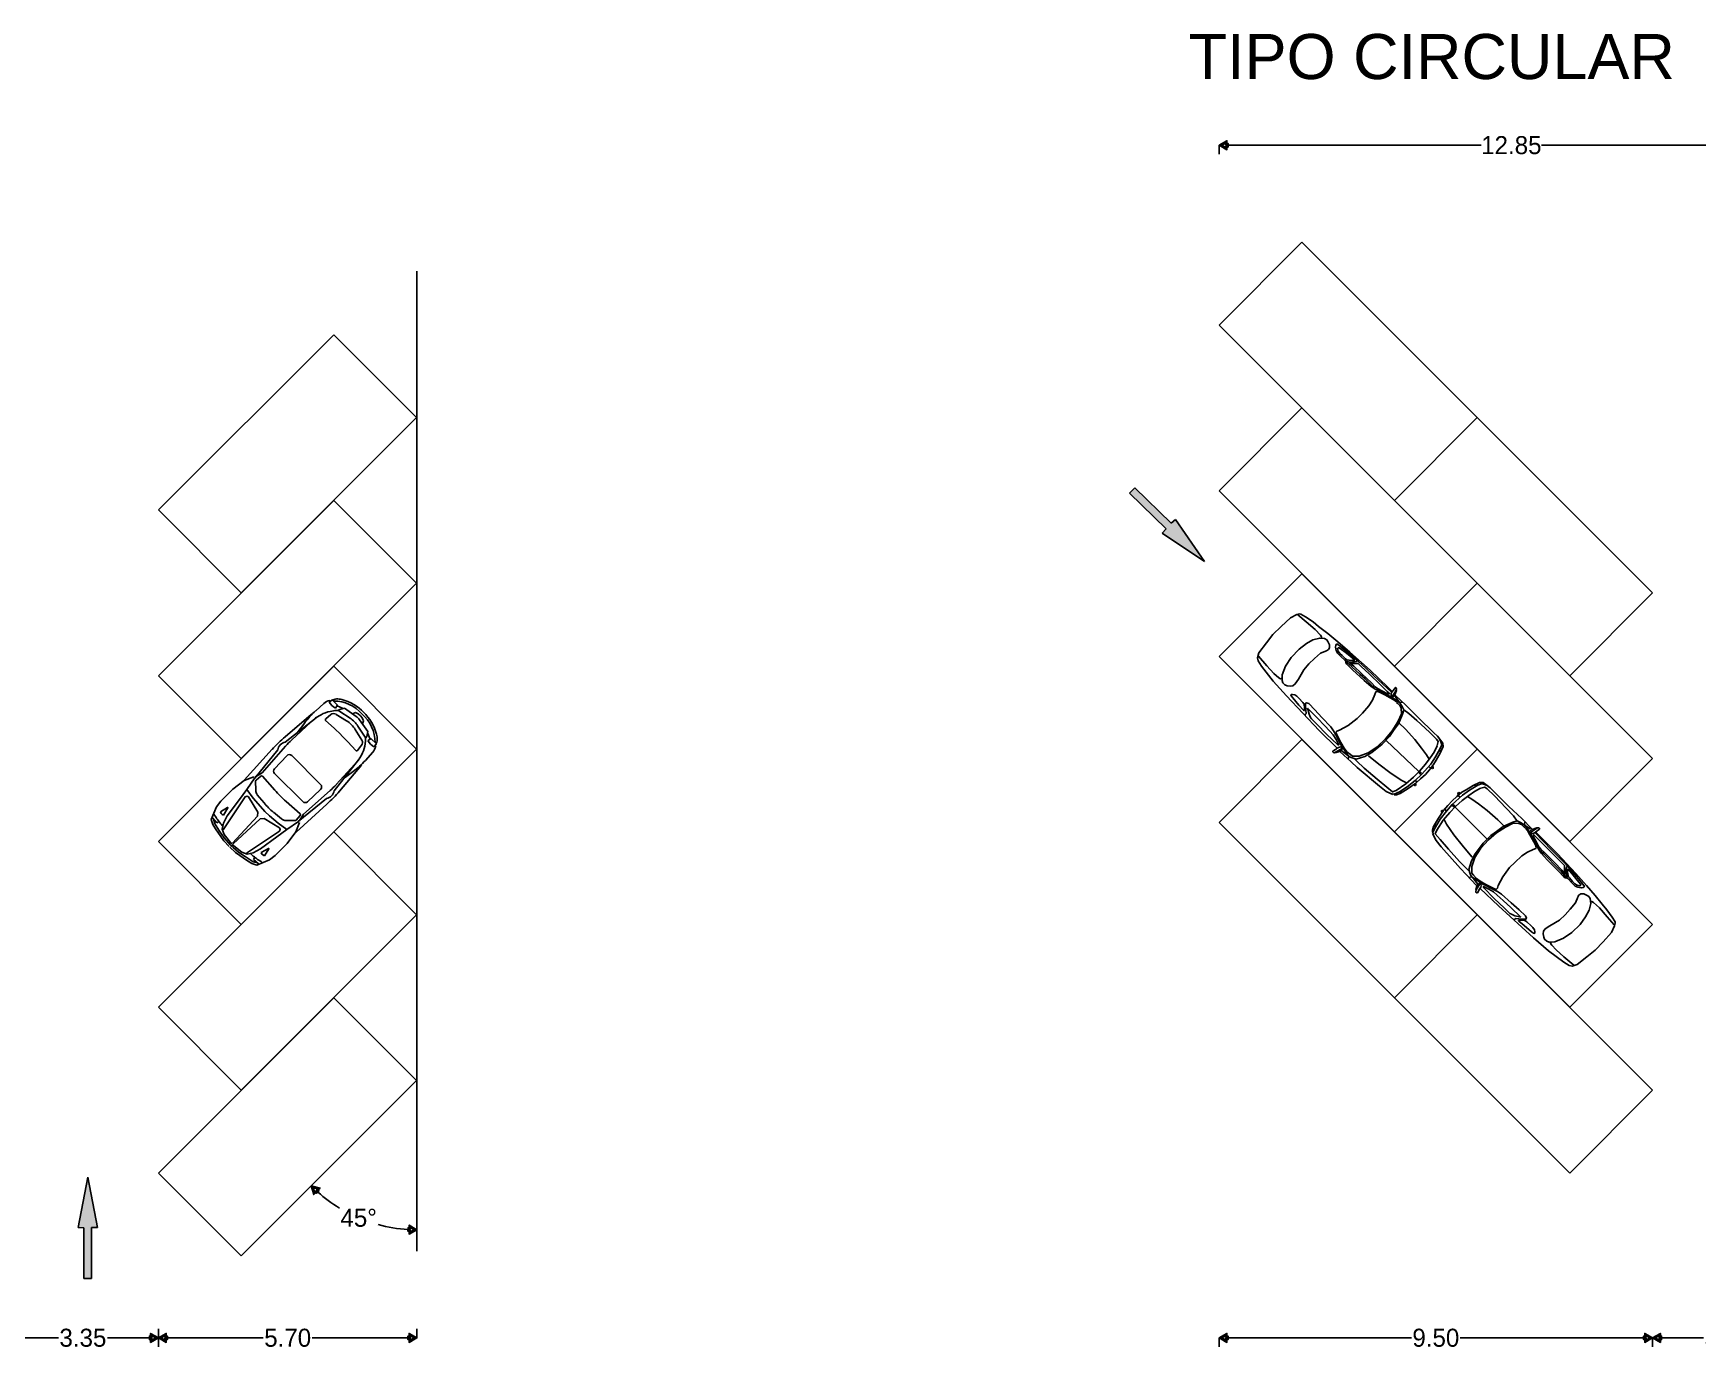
# Model space of a CAD drawing. Header units: millimetres. Extents: x 1475 to 1614, y 937 to 997.
# Drawn here: x 1514.33 to 1551.26, y 967.73 to 996.93 of the extents above; entities that cross this region are included whole.
import ezdxf

# ---------------------------------------------------------------- set-up
doc = ezdxf.new("R2010")
doc.units = ezdxf.units.MM
doc.styles.add('Century Gothic', font='GOTHIC.TTF')
doc.styles.get("Standard").update_dxf_attribs({"font": 'arial.ttf'})
doc.dimstyles.new('Mgc', dxfattribs={"dimscale": 50, "dimtxt": 0.008, "dimasz": 0.004, "dimexe": 0.004, "dimexo": 0, "dimgap": 0.0005, "dimtad": 0, "dimtih": 1, "dimtoh": 1, "dimzin": 1, "dimdsep": 46, "dimtxsty": 'Century Gothic', "dimblk": 'Flecha', "dimcen": 0, "dimclrd": 1, "dimclre": 1, "dimclrt": 256, "dimadec": 1, "dimazin": 0, "dimtfac": 1, "dimtofl": 0, "dimtmove": 0, "dimatfit": 3, "dimldrblk": 'Flecha', "dimfxl": 0, "dimfxlon": 1, "dimtolj": 1, "dimlwd": -1, "dimlwe": -1, "dimarcsym": 0})

# ---------------------------------------------------------------- blocks, each defined once
blk = doc.blocks.new('Flecha')
blk.add_hatch(color=256).paths.add_polyline_path([(-0.72, 0.05), (-1, 0.05), (-1, 0.2), (-0.87, 0.2), (-0.87, 0.5), (0, 0), (-0.87, -0.5), (-0.87, -0.2), (-1, -0.2), (-1, -0.05), (-0.72, -0.05), (-0.72, -0.24), (-0.3, 0), (-0.72, 0.24)])
blk.add_lwpolyline([(-0.72, 0.05), (-1, 0.05), (-1, 0.2), (-0.87, 0.2), (-0.87, 0.5), (0, 0), (-0.87, -0.5), (-0.87, -0.2), (-1, -0.2), (-1, -0.05), (-0.72, -0.05), (-0.72, -0.24), (-0.3, 0), (-0.72, 0.24), (-0.72, 0.05)])
blk = doc.blocks.new('*D3')
at = {"color": 1, "transparency": 16777216}
for p, q in [((1513.758, 967.992), (1513.758, 967.792)), ((1513.958, 967.992), (1514.89, 967.992)), ((1516.908, 967.992), (1515.976, 967.992)), ((1517.108, 967.992), (1517.108, 967.792))]:
    blk.add_line(p, q, dxfattribs=at)
at = {"layer": 'Defpoints', "color": 0, "transparency": 16777216}
for p in [(1513.758, 973.487), (1517.108, 973.487), (1517.108, 967.992)]:
    blk.add_point(p, dxfattribs=at)
at = {"color": 1, "transparency": 16777216, "xscale": 0.2, "yscale": 0.2, "zscale": 0.2, "rotation": 180}
blk.add_blockref('Flecha', (1513.758, 967.992), dxfattribs=at)
at = {"color": 1, "transparency": 16777216, "xscale": 0.2, "yscale": 0.2, "zscale": 0.2}
blk.add_blockref('Flecha', (1517.108, 967.992), dxfattribs=at)
at = {"transparency": 16777216, "insert": (1515.433, 967.992), "char_height": 0.4, "attachment_point": 5, "style": 'Century Gothic'}
blk.add_mtext('\\A1;3.35', dxfattribs=at)
blk = doc.blocks.new('*D4')
at = {"color": 1, "transparency": 16777216}
for p, q in [((1517.108, 967.992), (1517.108, 968.192)), ((1517.308, 967.992), (1519.432, 967.992)), ((1522.645, 967.992), (1520.521, 967.992)), ((1522.845, 967.992), (1522.845, 968.192))]:
    blk.add_line(p, q, dxfattribs=at)
at = {"layer": 'Defpoints', "color": 0, "transparency": 16777216}
for p in [(1517.108, 967.992), (1522.845, 967.992), (1522.845, 967.992)]:
    blk.add_point(p, dxfattribs=at)
at = {"color": 1, "transparency": 16777216, "xscale": 0.2, "yscale": 0.2, "zscale": 0.2, "rotation": 180}
blk.add_blockref('Flecha', (1517.108, 967.992), dxfattribs=at)
at = {"color": 1, "transparency": 16777216, "xscale": 0.2, "yscale": 0.2, "zscale": 0.2}
blk.add_blockref('Flecha', (1522.845, 967.992), dxfattribs=at)
at = {"color": 0, "transparency": 16777216, "insert": (1519.976, 967.992), "char_height": 0.4, "attachment_point": 5, "style": 'Century Gothic'}
blk.add_mtext('\\A1;5.70', dxfattribs=at)
blk = doc.blocks.new('*D5')
at = {"color": 1, "transparency": 16777216}
for start, end in [(228.4539, 238.7179), (254.8971, 266.5461)]:
    blk.add_arc((1522.845, 973.708), 3.318, start, end, dxfattribs=at)
at = {"layer": 'Defpoints', "color": 0, "transparency": 16777216}
for p in [(1522.845, 991.656), (1522.835, 973.699), (1521.986, 970.503), (1518.946, 969.81), (1522.845, 969.916)]:
    blk.add_point(p, dxfattribs=at)
at = {"color": 1, "transparency": 16777216, "xscale": 0.2, "yscale": 0.2, "zscale": 0.2}
for p, rotation in [((1520.498, 971.362), 136.726942602111), ((1522.845, 970.39), 358.2730573978897)]:
    blk.add_blockref('Flecha', p, dxfattribs=dict(at, rotation=rotation))
at = {"transparency": 16777216, "insert": (1521.551, 970.653), "char_height": 0.4, "attachment_point": 5, "style": 'Century Gothic'}
blk.add_mtext('\\A1;45°', dxfattribs=at)
blk = doc.blocks.new('*D8')
at = {"color": 1, "transparency": 16777216}
for p, q in [((1550.257, 967.992), (1550.257, 967.792)), ((1550.457, 967.992), (1551.389, 967.992)), ((1553.407, 967.992), (1552.475, 967.992)), ((1553.607, 967.992), (1553.607, 967.792))]:
    blk.add_line(p, q, dxfattribs=at)
at = {"layer": 'Defpoints', "color": 0, "transparency": 16777216}
for p in [(1550.257, 973.487), (1553.607, 973.487), (1553.607, 967.992)]:
    blk.add_point(p, dxfattribs=at)
at = {"color": 1, "transparency": 16777216, "xscale": 0.2, "yscale": 0.2, "zscale": 0.2, "rotation": 180}
blk.add_blockref('Flecha', (1550.257, 967.992), dxfattribs=at)
at = {"color": 1, "transparency": 16777216, "xscale": 0.2, "yscale": 0.2, "zscale": 0.2}
blk.add_blockref('Flecha', (1553.607, 967.992), dxfattribs=at)
at = {"transparency": 16777216, "insert": (1551.932, 967.992), "char_height": 0.4, "attachment_point": 5, "style": 'Century Gothic'}
blk.add_mtext('\\A1;3.35', dxfattribs=at)
blk = doc.blocks.new('*D11')
at = {"color": 1, "transparency": 16777216}
for p, q in [((1540.641, 967.992), (1540.641, 967.792)), ((1540.841, 967.992), (1544.907, 967.992)), ((1550.057, 967.992), (1545.992, 967.992)), ((1550.257, 967.992), (1550.257, 967.792))]:
    blk.add_line(p, q, dxfattribs=at)
at = {"layer": 'Defpoints', "color": 0, "transparency": 16777216}
for p in [(1540.641, 980.841), (1550.257, 980.841), (1540.641, 967.992)]:
    blk.add_point(p, dxfattribs=at)
at = {"color": 1, "transparency": 16777216, "xscale": 0.2, "yscale": 0.2, "zscale": 0.2, "rotation": 180}
blk.add_blockref('Flecha', (1540.641, 967.992), dxfattribs=at)
at = {"color": 1, "transparency": 16777216, "xscale": 0.2, "yscale": 0.2, "zscale": 0.2}
blk.add_blockref('Flecha', (1550.257, 967.992), dxfattribs=at)
at = {"transparency": 16777216, "insert": (1545.449, 967.992), "char_height": 0.4, "attachment_point": 5, "style": 'Century Gothic'}
blk.add_mtext('\\A1;9.50', dxfattribs=at)
blk = doc.blocks.new('*D12')
at = {"color": 1, "transparency": 16777216}
for p, q in [((1540.641, 994.447), (1540.641, 994.247)), ((1540.841, 994.447), (1546.457, 994.447)), ((1553.407, 994.447), (1547.792, 994.447)), ((1553.607, 994.447), (1553.607, 994.647))]:
    blk.add_line(p, q, dxfattribs=at)
at = {"layer": 'Defpoints', "color": 0, "transparency": 16777216}
for p in [(1540.641, 994.447), (1553.607, 994.447), (1553.607, 994.447)]:
    blk.add_point(p, dxfattribs=at)
at = {"color": 1, "transparency": 16777216, "xscale": 0.2, "yscale": 0.2, "zscale": 0.2, "rotation": 180}
blk.add_blockref('Flecha', (1540.641, 994.447), dxfattribs=at)
at = {"color": 1, "transparency": 16777216, "xscale": 0.2, "yscale": 0.2, "zscale": 0.2}
blk.add_blockref('Flecha', (1553.607, 994.447), dxfattribs=at)
at = {"transparency": 16777216, "insert": (1547.124, 994.447), "char_height": 0.4, "attachment_point": 5, "style": 'Century Gothic'}
blk.add_mtext('\\A1;12.85', dxfattribs=at)

msp = doc.modelspace()

# ---------------------------------------------------------------- hatches: boundary and pattern name
for points in [[(1539.672, 986.146), (1539.575, 986.063), (1538.771, 986.85), (1538.653, 986.729), (1539.465, 985.935), (1539.376, 985.844), (1540.32, 985.216)], [(1515.541, 971.557), (1515.33, 970.443), (1515.457, 970.432), (1515.457, 969.307), (1515.626, 969.307), (1515.626, 970.443), (1515.753, 970.443)]]:
    msp.add_hatch(color=256).paths.add_polyline_path(points)

# ---------------------------------------------------------------- linework, layer by layer
for p, q in [((1540.641, 990.457), (1542.479, 992.296)), ((1542.479, 992.296), (1546.368, 988.407)), ((1522.845, 991.656), (1522.845, 969.916)), ((1544.53, 986.568), (1540.641, 990.457)), ((1520.997, 990.245), (1517.108, 986.356)), ((1522.835, 988.407), (1520.997, 990.245)), ((1540.641, 986.78), (1542.479, 988.619)), ((1542.479, 988.619), (1546.368, 984.73)), ((1518.946, 984.518), (1522.835, 988.407)), ((1546.368, 988.407), (1544.53, 986.568)), ((1544.53, 986.568), (1546.368, 988.407)), ((1546.368, 988.407), (1550.257, 984.518)), ((1538.653, 986.729), (1538.771, 986.85)), ((1538.653, 986.729), (1539.465, 985.935)), ((1539.575, 986.063), (1538.771, 986.85)), ((1544.53, 982.891), (1540.641, 986.78)), ((1520.997, 986.568), (1517.108, 982.679)), ((1517.108, 986.356), (1518.946, 984.518)), ((1522.835, 984.73), (1520.997, 986.568)), ((1546.368, 984.73), (1544.53, 986.568)), ((1539.672, 986.146), (1539.575, 986.063)), ((1540.32, 985.216), (1539.672, 986.146)), ((1539.465, 985.935), (1539.376, 985.844)), ((1539.376, 985.844), (1540.32, 985.216)), ((1540.641, 983.103), (1542.479, 984.942)), ((1542.479, 984.942), (1546.368, 981.053)), ((1518.946, 980.841), (1522.835, 984.73)), ((1544.53, 982.891), (1546.368, 984.73)), ((1546.368, 984.73), (1550.257, 980.841)), ((1550.257, 984.518), (1548.419, 982.679)), ((1544.53, 979.214), (1540.641, 983.103)), ((1520.997, 982.891), (1517.108, 979.002)), ((1517.108, 982.679), (1518.946, 980.841)), ((1522.835, 981.053), (1520.997, 982.891)), ((1548.419, 979.002), (1544.53, 982.891)), ((1540.641, 979.426), (1542.479, 981.265)), ((1542.479, 981.265), (1546.368, 977.376)), ((1518.946, 977.164), (1522.835, 981.053)), ((1544.53, 979.214), (1546.368, 981.053)), ((1546.368, 981.053), (1550.257, 977.164)), ((1550.257, 980.841), (1548.419, 979.002)), ((1544.53, 975.537), (1540.641, 979.426)), ((1520.997, 979.214), (1517.108, 975.325)), ((1517.108, 979.002), (1518.946, 977.164)), ((1522.835, 977.376), (1520.997, 979.214)), ((1548.419, 975.325), (1544.53, 979.214)), ((1518.946, 973.487), (1522.835, 977.376)), ((1544.53, 975.537), (1546.368, 977.376)), ((1546.368, 977.376), (1550.257, 973.487)), ((1550.257, 977.164), (1548.419, 975.325)), ((1520.997, 975.537), (1517.108, 971.648)), ((1517.108, 975.325), (1518.946, 973.487)), ((1522.835, 973.699), (1520.997, 975.537)), ((1548.419, 971.648), (1544.53, 975.537)), ((1518.946, 969.81), (1522.835, 973.699)), ((1550.257, 973.487), (1548.419, 971.648)), ((1515.541, 971.557), (1515.33, 970.443)), ((1515.753, 970.443), (1515.541, 971.557)), ((1517.108, 971.648), (1518.946, 969.81)), ((1515.33, 970.443), (1515.457, 970.432)), ((1515.457, 970.432), (1515.457, 969.307)), ((1515.626, 969.307), (1515.626, 970.443)), ((1515.626, 970.443), (1515.753, 970.443)), ((1515.626, 969.307), (1515.457, 969.307))]:
    msp.add_line(p, q)
at = {"color": 0, "linetype": 'ByBlock'}
for p, q in [((1520.597, 981.901), (1520.779, 982.065)), ((1520.954, 982.139), (1520.9, 982.092)), ((1520.916, 982.118), (1520.949, 982.131)), ((1520.916, 981.887), (1521.026, 981.907)), ((1521.076, 982.034), (1520.971, 982.139)), ((1520.974, 982.142), (1521.004, 982.154)), ((1521.037, 981.961), (1521.077, 982.017)), ((1521.071, 982.01), (1521.209, 981.952)), ((1521.089, 981.905), (1521.131, 981.933)), ((1521.131, 981.933), (1521.238, 981.959)), ((1521.136, 981.884), (1521.359, 981.738)), ((1521.238, 981.959), (1521.499, 981.773)), ((1519.919, 981.327), (1520.495, 981.817)), ((1519.923, 981.205), (1520.609, 981.746)), ((1520.065, 981.256), (1520.596, 981.744)), ((1520.187, 981.41), (1520.353, 981.633)), ((1520.596, 981.744), (1520.716, 981.814)), ((1520.818, 981.688), (1521.009, 981.516)), ((1520.819, 981.727), (1520.932, 981.817)), ((1521.009, 981.516), (1521.16, 981.365)), ((1521.049, 981.823), (1521.281, 981.679)), ((1521.412, 981.836), (1521.478, 981.863)), ((1521.478, 981.863), (1521.539, 981.836)), ((1521.681, 981.34), (1521.534, 981.563)), ((1521.539, 981.836), (1521.588, 981.793)), ((1521.756, 981.443), (1521.569, 981.703)), ((1521.632, 981.743), (1521.589, 981.792)), ((1521.659, 981.682), (1521.632, 981.743)), ((1521.633, 981.616), (1521.659, 981.682)), ((1521.314, 981.212), (1521.162, 981.363)), ((1521.486, 981.022), (1521.314, 981.212)), ((1521.62, 981.253), (1521.476, 981.485)), ((1521.685, 981.12), (1521.704, 981.23)), ((1521.702, 981.294), (1521.73, 981.335)), ((1521.73, 981.335), (1521.756, 981.443)), ((1521.808, 981.275), (1521.749, 981.413)), ((1521.758, 981.241), (1521.814, 981.282)), ((1521.831, 981.281), (1521.936, 981.176)), ((1521.937, 981.158), (1521.889, 981.104)), ((1521.916, 981.121), (1521.929, 981.153)), ((1521.939, 981.179), (1521.951, 981.209)), ((1519.012, 980.361), (1519.631, 981.047)), ((1519.246, 980.405), (1519.754, 981.038)), ((1519.41, 980.528), (1519.929, 981.118)), ((1519.683, 980.615), (1519.955, 980.906)), ((1520.065, 980.907), (1520.706, 980.267)), ((1521.004, 980.126), (1521.544, 980.813)), ((1521.055, 980.268), (1521.542, 980.8)), ((1521.524, 981.023), (1521.614, 981.136)), ((1521.542, 980.8), (1521.611, 980.92)), ((1521.699, 980.801), (1521.862, 980.983)), ((1519.248, 980.413), (1519.068, 980.159)), ((1519.25, 980.428), (1519.41, 980.528)), ((1519.274, 980.363), (1519.378, 980.453)), ((1519.414, 980.451), (1519.69, 980.141)), ((1520.309, 979.886), (1519.685, 980.509)), ((1521.126, 980.122), (1521.615, 980.699)), ((1521.209, 980.39), (1521.432, 980.557)), ((1519.266, 980.138), (1519.265, 980.344)), ((1519.453, 979.858), (1519.301, 980.041)), ((1520.328, 979.611), (1520.917, 980.132)), ((1520.415, 979.885), (1520.705, 980.158)), ((1518.487, 979.659), (1518.639, 979.758)), ((1518.65, 979.748), (1518.555, 979.583)), ((1520.251, 979.615), (1519.941, 979.891)), ((1520.163, 979.213), (1520.847, 979.833)), ((1520.206, 979.447), (1520.838, 979.957)), ((1518.404, 979.414), (1518.31, 979.525)), ((1518.354, 979.407), (1518.328, 979.506)), ((1518.339, 979.61), (1518.356, 979.584)), ((1518.467, 979.228), (1518.354, 979.407)), ((1518.453, 979.445), (1518.404, 979.414)), ((1518.503, 979.626), (1518.487, 979.659)), ((1518.501, 979.388), (1518.533, 979.35)), ((1518.555, 979.583), (1518.522, 979.604)), ((1519.658, 979.654), (1519.842, 979.502)), ((1519.938, 979.467), (1520.144, 979.466)), ((1520.214, 979.449), (1519.96, 979.268)), ((1520.164, 979.475), (1520.253, 979.58)), ((1520.228, 979.452), (1520.328, 979.611)), ((1518.564, 979.082), (1518.467, 979.228)), ((1518.67, 978.964), (1518.564, 979.082)), ((1518.765, 978.869), (1518.884, 978.763)), ((1518.884, 978.763), (1519.03, 978.667)), ((1519.03, 978.667), (1519.209, 978.554)), ((1519.19, 978.7), (1519.152, 978.733)), ((1519.209, 978.554), (1519.308, 978.528)), ((1519.247, 978.653), (1519.216, 978.604)), ((1519.216, 978.604), (1519.327, 978.509)), ((1519.549, 978.85), (1519.385, 978.755)), ((1519.385, 978.755), (1519.406, 978.721)), ((1519.412, 978.539), (1519.386, 978.556)), ((1519.427, 978.703), (1519.461, 978.687)), ((1519.461, 978.687), (1519.559, 978.839))]:
    msp.add_line(p, q, dxfattribs=at)
for points in [[(1543.258, 981.071), (1542.861, 981.466), (1542.137, 982.232), (1541.838, 982.561), (1541.579, 982.894), (1541.504, 983.009), (1541.49, 983.079), (1541.524, 983.187), (1541.691, 983.409), (1541.835, 983.596), (1542.018, 983.774), (1542.221, 983.961), (1542.363, 984.037), (1542.422, 984.051), (1542.455, 984.048), (1542.56, 983.989), (1542.726, 983.872), (1542.848, 983.77), (1543.05, 983.618), (1543.275, 983.431), (1543.542, 983.202), (1543.991, 982.801), (1544.383, 982.425), (1544.479, 982.332)], [(1542.91, 983.516), (1542.912, 983.541), (1542.89, 983.581), (1542.77, 983.705), (1542.57, 983.878), (1542.385, 984.028)], [(1543.025, 983.232), (1543.065, 983.258), (1543.089, 983.298), (1543.086, 983.365), (1543.054, 983.441), (1543.028, 983.475), (1542.98, 983.504), (1542.872, 983.516), (1542.723, 983.477), (1542.578, 983.396), (1542.413, 983.271), (1542.236, 983.086), (1542.112, 982.895), (1542.038, 982.701), (1542.037, 982.575), (1542.054, 982.522), (1542.1, 982.477), (1542.149, 982.458), (1542.219, 982.446), (1542.278, 982.453), (1542.328, 982.497), (1542.399, 982.602), (1542.52, 982.814), (1542.634, 982.941), (1542.757, 983.061), (1542.892, 983.178), (1543.021, 983.235)], [(1544.465, 982.314), (1544.274, 982.492), (1544.072, 982.679), (1543.899, 982.844), (1543.744, 982.987), (1543.633, 983.082), (1543.469, 983.221), (1543.331, 983.33), (1543.255, 983.384), (1543.246, 983.381), (1543.23, 983.359), (1543.221, 983.314), (1543.241, 983.241), (1543.266, 983.18), (1543.33, 983.112), (1543.436, 983.017), (1543.462, 982.986), (1543.586, 982.879), (1543.765, 982.714), (1543.878, 982.611), (1543.994, 982.5), (1544.045, 982.445), (1544.078, 982.407)], [(1542.023, 982.615), (1542.002, 982.608), (1541.966, 982.633), (1541.857, 982.729), (1541.702, 982.896), (1541.514, 983.112)], [(1543.648, 983.026), (1543.546, 983.111), (1543.434, 983.2), (1543.353, 983.26), (1543.304, 983.301), (1543.284, 983.302), (1543.269, 983.286), (1543.284, 983.224), (1543.316, 983.175), (1543.367, 983.125), (1543.448, 983.054), (1543.476, 983.033), (1543.523, 983.024), (1543.6, 983.017), (1543.653, 983.021)], [(1544.702, 982.093), (1544.663, 982.088), (1544.62, 982.099), (1544.541, 982.157), (1544.406, 982.232), (1544.259, 982.306), (1544.16, 982.353), (1544.099, 982.381), (1544.012, 982.441), (1543.856, 982.572), (1543.603, 982.814), (1543.477, 982.935), (1543.454, 982.963), (1543.453, 982.983), (1543.463, 983.003), (1543.501, 982.991), (1543.611, 982.982), (1543.684, 982.997), (1543.71, 983.014), (1543.72, 983.029)], [(1543.725, 982.951), (1543.675, 982.951), (1543.6, 982.95), (1543.54, 982.965), (1543.558, 982.942), (1543.626, 982.889), (1543.796, 982.732), (1543.913, 982.626), (1544.018, 982.519), (1544.1, 982.435), (1544.155, 982.394), (1544.253, 982.342), (1544.392, 982.269), (1544.42, 982.278), (1544.413, 982.291), (1544.369, 982.333), (1544.225, 982.472), (1543.967, 982.719), (1543.795, 982.885), (1543.725, 982.951)], [(1544.575, 982.103), (1544.52, 982.145), (1544.422, 982.197), (1544.319, 982.253), (1544.197, 982.317), (1544.149, 982.33), (1544.114, 982.322), (1544.095, 982.265), (1544.041, 982.136), (1543.962, 982.009), (1543.818, 981.849), (1543.706, 981.733), (1543.503, 981.576), (1543.31, 981.474), (1543.254, 981.453), (1543.233, 981.43), (1543.244, 981.388), (1543.342, 981.198), (1543.415, 981.075), (1543.477, 980.994), (1543.555, 980.93), (1543.601, 980.896), (1543.748, 980.894), (1543.949, 980.967), (1544.15, 981.105), (1544.335, 981.279), (1544.481, 981.459), (1544.604, 981.66), (1544.686, 981.837), (1544.681, 981.958), (1544.652, 982.019), (1544.602, 982.067), (1544.579, 982.088)], [(1544.57, 982.365), (1544.574, 982.345), (1544.563, 982.312), (1544.55, 982.271), (1544.539, 982.241), (1544.518, 982.224), (1544.499, 982.216), (1544.48, 982.221), (1544.462, 982.23), (1544.454, 982.242), (1544.454, 982.264), (1544.456, 982.284), (1544.464, 982.302), (1544.475, 982.317), (1544.506, 982.361), (1544.543, 982.412), (1544.551, 982.417), (1544.559, 982.416), (1544.567, 982.407), (1544.573, 982.397), (1544.576, 982.38), (1544.571, 982.37), (1544.56, 982.347), (1544.521, 982.284), (1544.493, 982.24), (1544.478, 982.223)], [(1543.507, 980.828), (1543.517, 980.888), (1543.465, 980.964), (1543.347, 981.141), (1543.227, 981.365), (1543.178, 981.456), (1543.12, 981.543), (1542.92, 981.755), (1542.763, 981.924), (1542.628, 982.061), (1542.579, 982.081), (1542.558, 982.07), (1542.557, 982.026), (1542.566, 981.915), (1542.573, 981.845), (1542.559, 981.826), (1542.549, 981.81)], [(1543.352, 981.018), (1543.463, 980.933), (1543.531, 980.878), (1543.589, 980.855), (1543.68, 980.832), (1543.874, 980.89), (1544.028, 980.977), (1544.257, 981.162), (1544.422, 981.334), (1544.51, 981.462), (1544.62, 981.613), (1544.71, 981.825), (1544.742, 981.922), (1544.699, 981.995), (1544.634, 982.1), (1544.545, 982.216)], [(1544.557, 982.244), (1544.786, 982.024), (1545.062, 981.745), (1545.406, 981.415), (1545.484, 981.34), (1545.537, 981.275), (1545.602, 981.185), (1545.609, 981.107), (1545.543, 980.96), (1545.454, 980.804), (1545.399, 980.707), (1545.305, 980.593), (1545.216, 980.492), (1545.11, 980.39), (1545.004, 980.296), (1544.833, 980.181), (1544.654, 980.065), (1544.575, 980.038), (1544.524, 980.041)], [(1545.479, 981.132), (1545.503, 981.221), (1545.461, 981.271), (1545.307, 981.428), (1545.028, 981.686), (1544.853, 981.845), (1544.735, 981.92)], [(1545.302, 980.831), (1545.239, 980.927), (1545.134, 981.073), (1544.983, 981.264), (1544.772, 981.493), (1544.625, 981.634)], [(1545.068, 980.556), (1544.349, 981.246)], [(1545.533, 981.276), (1545.558, 981.215), (1545.579, 981.149), (1545.547, 981.068), (1545.443, 980.879), (1545.336, 980.721), (1545.13, 980.491), (1544.988, 980.358), (1544.815, 980.217), (1544.64, 980.106), (1544.524, 980.049), (1544.487, 980.058)], [(1543.22, 980.978), (1543.236, 980.976), (1543.311, 981), (1543.34, 981.013), (1543.353, 981.027), (1543.365, 981.046), (1543.364, 981.061), (1543.355, 981.079), (1543.342, 981.094), (1543.33, 981.099), (1543.312, 981.096), (1543.288, 981.089), (1543.263, 981.072), (1543.242, 981.055), (1543.219, 981.04), (1543.184, 981.023), (1543.164, 981.009), (1543.161, 980.999), (1543.162, 980.99), (1543.17, 980.983), (1543.185, 980.971), (1543.194, 980.972), (1543.224, 980.982), (1543.288, 981.019), (1543.36, 981.067)], [(1544.494, 980.042), (1544.344, 980.115), (1544.197, 980.227), (1543.705, 980.643), (1543.572, 980.771), (1543.324, 980.995)], [(1545.479, 981.124), (1545.408, 980.987), (1545.326, 980.861), (1545.216, 980.715), (1545.085, 980.562), (1544.951, 980.431), (1544.786, 980.282), (1544.57, 980.136), (1544.49, 980.101), (1544.362, 980.205), (1544.146, 980.385), (1543.862, 980.629), (1543.699, 980.785), (1543.652, 980.83)], [(1544.8, 980.305), (1544.698, 980.357), (1544.459, 980.512), (1544.185, 980.719), (1543.952, 980.905)], [(1545.549, 980.991), (1545.535, 981.032)], [(1518.676, 978.889), (1518.558, 979.014), (1518.372, 979.282), (1518.315, 979.381), (1518.28, 979.489), (1518.397, 979.774), (1518.492, 979.9), (1518.758, 980.166), (1519.013, 980.353), (1519.223, 980.438)], [(1545.128, 980.519), (1545.108, 980.538), (1545.1, 980.546), (1545.086, 980.531), (1545.081, 980.518), (1545.092, 980.506), (1545.114, 980.505), (1545.123, 980.514)], [(1545.321, 980.634), (1545.294, 980.669)], [(1545.352, 980.627), (1545.369, 980.621), (1545.391, 980.627), (1545.392, 980.645), (1545.389, 980.666)], [(1518.738, 978.945), (1518.565, 979.157), (1518.524, 979.273), (1518.554, 979.407), (1518.637, 979.573), (1518.907, 979.932), (1519.068, 980.159), (1519.208, 979.965), (1519.37, 979.776), (1519.467, 979.667)], [(1544.695, 980.1), (1544.644, 980.102)], [(1544.959, 980.256), (1544.979, 980.246), (1544.996, 980.248), (1545.006, 980.257), (1545.002, 980.27), (1544.995, 980.286)], [(1545.024, 980.332), (1544.996, 980.35)], [(1547.578, 979.285), (1547.353, 979.51), (1547.068, 979.78), (1546.731, 980.117), (1546.654, 980.194), (1546.588, 980.246), (1546.497, 980.308), (1546.42, 980.313), (1546.274, 980.244), (1546.119, 980.152), (1546.024, 980.096), (1545.912, 979.999), (1545.813, 979.908), (1545.712, 979.8), (1545.62, 979.692), (1545.509, 979.519), (1545.397, 979.337), (1545.372, 979.257), (1545.376, 979.207)], [(1546.589, 980.242), (1546.528, 980.265), (1546.461, 980.284), (1546.381, 980.251), (1546.195, 980.143), (1546.039, 980.033), (1545.813, 979.822), (1545.683, 979.677), (1545.546, 979.501), (1545.438, 979.324), (1545.384, 979.207), (1545.393, 979.17)], [(1546.439, 980.184), (1546.303, 980.11), (1546.179, 980.025), (1546.036, 979.913), (1545.886, 979.778), (1545.756, 979.642), (1545.612, 979.473), (1545.47, 979.255), (1545.436, 979.174), (1545.543, 979.048), (1545.728, 978.836), (1545.977, 978.557), (1546.137, 978.398), (1546.183, 978.351)], [(1545.945, 980.047), (1545.938, 980.063), (1545.944, 980.085), (1545.961, 980.087), (1545.982, 980.085)], [(1546.304, 980.252), (1546.346, 980.239)], [(1546.447, 980.185), (1546.535, 980.211), (1546.586, 980.169), (1546.747, 980.018), (1547.01, 979.745), (1547.172, 979.573), (1547.25, 979.457)], [(1518.541, 979.261), (1519.031, 979.99), (1519.078, 980.011), (1519.108, 979.992), (1519.313, 979.655), (1519.305, 979.567), (1518.749, 978.969)], [(1518.746, 978.936), (1518.959, 978.764), (1519.075, 978.724), (1519.209, 978.753), (1519.374, 978.837), (1519.733, 979.108), (1519.96, 979.268), (1519.766, 979.409), (1519.576, 979.57), (1519.467, 979.667)], [(1545.581, 979.646), (1545.571, 979.666), (1545.573, 979.683), (1545.582, 979.693), (1545.595, 979.69), (1545.611, 979.683)], [(1545.657, 979.713), (1545.675, 979.685)], [(1545.842, 979.82), (1545.861, 979.801), (1545.869, 979.793), (1545.854, 979.779), (1545.841, 979.773), (1545.829, 979.785), (1545.827, 979.806), (1545.837, 979.815)], [(1545.88, 979.762), (1546.584, 979.057)], [(1545.952, 980.016), (1545.987, 979.989)], [(1546.149, 980.001), (1546.247, 979.94), (1546.395, 979.838), (1546.589, 979.691), (1546.822, 979.485), (1546.966, 979.341)], [(1518.69, 978.874), (1518.816, 978.757), (1519.084, 978.572), (1519.183, 978.514), (1519.291, 978.48), (1519.576, 978.597), (1519.702, 978.692), (1519.968, 978.959), (1520.154, 979.215), (1520.239, 979.425)], [(1519.063, 978.741), (1519.791, 979.232), (1519.812, 979.278), (1519.793, 979.309), (1519.456, 979.513), (1519.367, 979.504), (1518.77, 978.948)], [(1545.431, 979.379), (1545.435, 979.328)], [(1545.634, 979.489), (1545.688, 979.387), (1545.848, 979.151), (1546.061, 978.882), (1546.252, 978.653)], [(1546.377, 978.055), (1546.29, 978.164), (1546.233, 978.232), (1546.21, 978.288), (1546.184, 978.379), (1546.238, 978.575), (1546.322, 978.73), (1546.502, 978.963), (1546.67, 979.132), (1546.797, 979.223), (1546.945, 979.335), (1547.155, 979.43), (1547.252, 979.464), (1547.326, 979.422), (1547.432, 979.359), (1547.55, 979.273)], [(1547.436, 979.301), (1547.48, 979.247), (1547.533, 979.149), (1547.592, 979.047), (1547.658, 978.927), (1547.673, 978.879), (1547.665, 978.844), (1547.609, 978.824), (1547.481, 978.767), (1547.355, 978.686), (1547.199, 978.538), (1547.084, 978.424), (1546.932, 978.218), (1546.834, 978.023), (1546.814, 977.967), (1546.792, 977.945), (1546.749, 977.956), (1546.558, 978.049), (1546.433, 978.12), (1546.351, 978.18), (1546.285, 978.257), (1546.25, 978.302), (1546.245, 978.449), (1546.314, 978.651), (1546.447, 978.855), (1546.617, 979.043), (1546.794, 979.193), (1546.993, 979.32), (1547.168, 979.406), (1547.29, 979.404), (1547.35, 979.376), (1547.399, 979.327), (1547.422, 979.304)], [(1547.423, 979.428), (1547.419, 979.388), (1547.432, 979.345), (1547.491, 979.268), (1547.569, 979.134), (1547.646, 978.989), (1547.695, 978.891), (1547.725, 978.83), (1547.786, 978.745), (1547.92, 978.592), (1548.168, 978.344), (1548.291, 978.22), (1548.32, 978.198), (1548.339, 978.197), (1548.36, 978.208), (1548.347, 978.245), (1548.335, 978.355), (1548.348, 978.429), (1548.365, 978.455), (1548.38, 978.465)], [(1547.698, 979.301), (1547.679, 979.305), (1547.645, 979.293), (1547.605, 979.279), (1547.575, 979.267), (1547.558, 979.247), (1547.551, 979.227), (1547.556, 979.208), (1547.566, 979.191), (1547.578, 979.183), (1547.6, 979.183), (1547.62, 979.185), (1547.638, 979.194), (1547.653, 979.205), (1547.696, 979.237), (1547.746, 979.275), (1547.75, 979.283), (1547.75, 979.291), (1547.74, 979.299), (1547.73, 979.305), (1547.713, 979.307), (1547.703, 979.302), (1547.681, 979.291), (1547.619, 979.25), (1547.575, 979.221), (1547.559, 979.206)], [(1545.377, 979.177), (1545.454, 979.028), (1545.569, 978.884), (1545.995, 978.4), (1546.125, 978.27), (1546.354, 978.027)], [(1546.432, 977.963), (1546.836, 977.574), (1547.616, 976.866), (1547.951, 976.574), (1548.29, 976.322), (1548.406, 976.249), (1548.476, 976.237), (1548.584, 976.273), (1548.802, 976.445), (1548.986, 976.593), (1549.16, 976.779), (1549.343, 976.986), (1549.416, 977.129), (1549.429, 977.189), (1549.425, 977.221), (1549.364, 977.326), (1549.244, 977.489), (1549.139, 977.609), (1548.983, 977.808), (1548.791, 978.029), (1548.557, 978.291), (1548.146, 978.731), (1547.762, 979.115), (1547.667, 979.21)], [(1548.302, 978.469), (1548.303, 978.419), (1548.304, 978.344), (1548.32, 978.284), (1548.297, 978.301), (1548.242, 978.368), (1548.081, 978.535), (1547.973, 978.65), (1547.864, 978.753), (1547.778, 978.833), (1547.736, 978.887), (1547.682, 978.984), (1547.607, 979.121), (1547.615, 979.15), (1547.628, 979.143), (1547.671, 979.1), (1547.812, 978.958), (1548.065, 978.706), (1548.234, 978.537), (1548.302, 978.469)], [(1547.65, 979.195), (1547.831, 979.007), (1548.023, 978.81), (1548.192, 978.641), (1548.338, 978.489), (1548.435, 978.379), (1548.577, 978.218), (1548.689, 978.082), (1548.745, 978.007), (1548.741, 977.999), (1548.72, 977.983), (1548.675, 977.973), (1548.602, 977.99), (1548.54, 978.015), (1548.472, 978.077), (1548.374, 978.181), (1548.343, 978.206), (1548.233, 978.328), (1548.064, 978.503), (1547.959, 978.615), (1547.845, 978.728), (1547.789, 978.778), (1547.751, 978.811)], [(1546.184, 978.206), (1546.244, 978.218), (1546.321, 978.167), (1546.5, 978.053), (1546.727, 977.937), (1546.819, 977.891), (1546.907, 977.835), (1547.123, 977.639), (1547.295, 977.486), (1547.435, 977.353), (1547.457, 977.305), (1547.446, 977.283), (1547.402, 977.282), (1547.291, 977.289), (1547.221, 977.293), (1547.202, 977.279), (1547.186, 977.269)], [(1548.378, 978.393), (1548.465, 978.293), (1548.557, 978.183), (1548.619, 978.103), (1548.661, 978.054), (1548.662, 978.035), (1548.646, 978.02), (1548.584, 978.033), (1548.534, 978.064), (1548.484, 978.115), (1548.411, 978.193), (1548.389, 978.222), (1548.38, 978.268), (1548.371, 978.345), (1548.373, 978.398)], [(1546.34, 977.922), (1546.338, 977.939), (1546.36, 978.014), (1546.372, 978.043), (1546.387, 978.056), (1546.405, 978.068), (1546.419, 978.068), (1546.439, 978.059), (1546.454, 978.047), (1546.459, 978.035), (1546.456, 978.017), (1546.45, 977.993), (1546.433, 977.967), (1546.417, 977.947), (1546.401, 977.922), (1546.386, 977.888), (1546.372, 977.867), (1546.362, 977.864), (1546.353, 977.865), (1546.346, 977.873), (1546.334, 977.887), (1546.334, 977.896), (1546.343, 977.927), (1546.379, 977.992), (1546.426, 978.064)], [(1548.597, 977.775), (1548.622, 977.815), (1548.662, 977.84), (1548.729, 977.839), (1548.806, 977.808), (1548.841, 977.783), (1548.87, 977.735), (1548.884, 977.628), (1548.848, 977.477), (1548.771, 977.331), (1548.649, 977.164), (1548.468, 976.983), (1548.279, 976.855), (1548.087, 976.777), (1547.961, 976.773), (1547.908, 976.789), (1547.862, 976.834), (1547.842, 976.883), (1547.828, 976.952), (1547.834, 977.012), (1547.877, 977.062), (1547.98, 977.135), (1548.19, 977.261), (1548.315, 977.378), (1548.432, 977.503), (1548.546, 977.64), (1548.601, 977.771)], [(1548.884, 977.665), (1548.909, 977.668), (1548.949, 977.647), (1549.076, 977.529), (1549.253, 977.333), (1549.407, 977.151)], [(1548.002, 976.76), (1547.995, 976.739), (1548.021, 976.704), (1548.119, 976.596), (1548.289, 976.445), (1548.509, 976.262)]]:
    msp.add_lwpolyline(points, dxfattribs=at)
for points in [[(1542.528, 982.043), (1542.534, 981.97), (1542.534, 981.918), (1542.529, 981.906), (1542.516, 981.913), (1542.411, 982.03), (1542.273, 982.19), (1542.24, 982.236), (1542.235, 982.254), (1542.241, 982.265), (1542.266, 982.264), (1542.317, 982.259), (1542.362, 982.224), (1542.407, 982.183), (1542.497, 982.089), (1542.52, 982.059)], [(1542.603, 981.962), (1542.82, 981.74), (1542.981, 981.572), (1543.1, 981.447), (1543.172, 981.369), (1543.238, 981.267), (1543.3, 981.149), (1543.286, 981.147), (1543.269, 981.154), (1543.03, 981.378), (1542.807, 981.602), (1542.689, 981.72), (1542.67, 981.753), (1542.635, 981.825), (1542.606, 981.936)], [(1547.336, 977.327), (1547.11, 977.539), (1546.939, 977.696), (1546.811, 977.813), (1546.731, 977.883), (1546.628, 977.946), (1546.509, 978.006), (1546.508, 977.992), (1546.515, 977.975), (1546.744, 977.741), (1546.972, 977.522), (1547.093, 977.407), (1547.127, 977.388), (1547.199, 977.355), (1547.31, 977.328)], [(1547.419, 977.253), (1547.346, 977.258), (1547.294, 977.256), (1547.282, 977.251), (1547.29, 977.238), (1547.409, 977.136), (1547.572, 977.001), (1547.618, 976.969), (1547.636, 976.965), (1547.647, 976.971), (1547.646, 976.995), (1547.639, 977.046), (1547.603, 977.091), (1547.562, 977.135), (1547.466, 977.223), (1547.435, 977.245)]]:
    msp.add_lwpolyline(points, close=True, dxfattribs=at)
for centre, radius, start, end in [((1521.82, 980.542), 1.829, 131.9998, 143.3676), ((1521.023, 981.287), 0.61, 100.07, 120.2551), ((1520.969, 981.854), 0.284, 102.3299, 132.1824), ((1521.211, 982.28), 0.364, 211.0961, 241.3535), ((1520.962, 982.13), 0.0127, 45, 131.3304), ((1520.989, 981.272), 0.847, 41.2451, 89.5195), ((1521.062, 982.013), 0.152, 91.3836, 112.2014), ((1521.052, 981.757), 0.152, 56.7694, 100.07), ((1521.068, 981.73), 0.436, 75.4577, 91.3836), ((1521.067, 982.025), 0.0127, 324.6077, 45), ((1520.924, 981.172), 1.012, 43.0694, 75.4577), ((1520.835, 981.707), 0.0254, 128.376, 228.115), ((1520.995, 981.737), 0.102, 58.1226, 128.376), ((1520.959, 981.162), 0.61, 31.9903, 58.1226), ((1521.025, 981.228), 0.61, 33.3436, 56.7694), ((1521.321, 981.525), 0.305, 35.7246, 54.3883), ((1521.069, 981.192), 0.847, 0.5935, 48.8679), ((1520.969, 981.127), 1.012, 14.6553, 47.0435), ((1521.894, 979.005), 3.048, 130.3952, 137.9452), ((1519.957, 981.001), 0.206, 99.6492, 169.7769), ((1521.302, 979.909), 1.829, 132.5491, 138.6237), ((1521.534, 981.199), 0.102, 321.737, 31.9903), ((1521.554, 981.256), 0.152, 350.0429, 33.3436), ((1522.077, 981.416), 0.364, 208.7595, 239.0169), ((1521.822, 981.272), 0.0127, 45.113, 125.5053), ((1521.927, 981.167), 0.0127, 318.7825, 45.113), ((1521.527, 981.272), 0.436, 358.7293, 14.6553), ((1521.81, 981.266), 0.152, 337.9116, 358.7293), ((1520.011, 980.853), 0.0762, 44.9245, 136.8201), ((1520.338, 982.022), 1.829, 306.7454, 318.1132), ((1521.504, 981.038), 0.0254, 221.9979, 321.737), ((1521.084, 981.226), 0.61, 329.8579, 350.0429), ((1521.651, 981.174), 0.284, 317.9306, 347.783), ((1519.395, 980.434), 0.0254, 41.7256, 130.7151), ((1519.739, 980.563), 0.0762, 136.8201, 224.9989), ((1519.291, 980.344), 0.0254, 130.7151, 180.3046), ((1519.419, 980.139), 0.152, 180.3046, 219.6214), ((1521.965, 982.17), 3.048, 221.7256, 228.3874), ((1520.653, 980.213), 0.0762, 313.2929, 45.1885), ((1520.801, 980.16), 0.206, 280.336, 350.4638), ((1518.801, 982.092), 3.048, 312.1678, 319.7177), ((1519.706, 981.502), 1.829, 311.4893, 317.5638), ((1518.643, 979.751), 0.00762, 329.96, 123.1125), ((1520.627, 980.829), 1.524, 219.6214, 230.4916), ((1520.363, 979.94), 0.0762, 225.1141, 313.2929), ((1519.649, 980.389), 1.524, 211.9166, 221.0811), ((1518.549, 979.647), 0.0508, 204.9787, 237.5384), ((1519.939, 979.619), 0.152, 230.4916, 269.8083), ((1520.145, 979.492), 0.0254, 269.8083, 319.3979), ((1520.234, 979.596), 0.0254, 319.3979, 48.3874), ((1519.578, 979.778), 1.219, 221.8942, 228.2188), ((1520.189, 979.851), 1.524, 229.0319, 238.1964), ((1519.449, 978.749), 0.0508, 212.5746, 245.1342), ((1519.553, 978.843), 0.00762, 327.0005, 120.153)]:
    msp.add_arc(centre, radius, start, end, dxfattribs=at)

# ---------------------------------------------------------------- texts
at = {"insert": (1539.965, 996.915), "char_height": 1, "width": 11.63131, "attachment_point": 1}
msp.add_mtext('TIPO CIRCULAR', dxfattribs=at)

# ---------------------------------------------------------------- dimensions: what is measured, and where the dimension line sits
for base, p1, p2, text, picture, middle in [((1553.607, 994.447), (1540.641, 994.447), (1553.607, 994.447), '12.85', '*D12', (1547.124, 994.447)), ((1540.641, 967.992), (1550.257, 980.841), (1540.641, 980.841), '9.50', '*D11', (1545.449, 967.992))]:
    dim = msp.add_linear_dim(base=base, p1=p1, p2=p2, text=text, dimstyle='Mgc')
    dim.commit()
    dim.dimension.update_dxf_attribs({"geometry": picture, "text_midpoint": middle})
dim = msp.add_angular_dim_2l(base=(1521.986, 970.503), line1=((1522.845, 991.656), (1522.845, 969.916)), line2=((1518.946, 969.81), (1522.835, 973.699)), text='45°', dimstyle='Mgc')
dim.commit()
dim.dimension.update_dxf_attribs({"geometry": '*D5', "text_midpoint": (1521.551, 970.653), "dimtype": 162})
for base, p1, p2, picture, middle in [((1517.108, 967.992), (1513.758, 973.487), (1517.108, 973.487), '*D3', (1515.433, 967.992)), ((1553.607, 967.992), (1550.257, 973.487), (1553.607, 973.487), '*D8', (1551.932, 967.992))]:
    dim = msp.add_linear_dim(base=base, p1=p1, p2=p2, dimstyle='Mgc')
    dim.commit()
    dim.dimension.update_dxf_attribs({"geometry": picture, "text_midpoint": middle})
dim = msp.add_linear_dim(base=(1522.845, 967.992), p1=(1517.108, 967.992), p2=(1522.845, 967.992), text='5.70', dimstyle='Mgc', override={"dimclrt": 0})
dim.commit()
dim.dimension.update_dxf_attribs({"geometry": '*D4', "text_midpoint": (1519.976, 967.992)})

doc.saveas('drawing.dxf')
